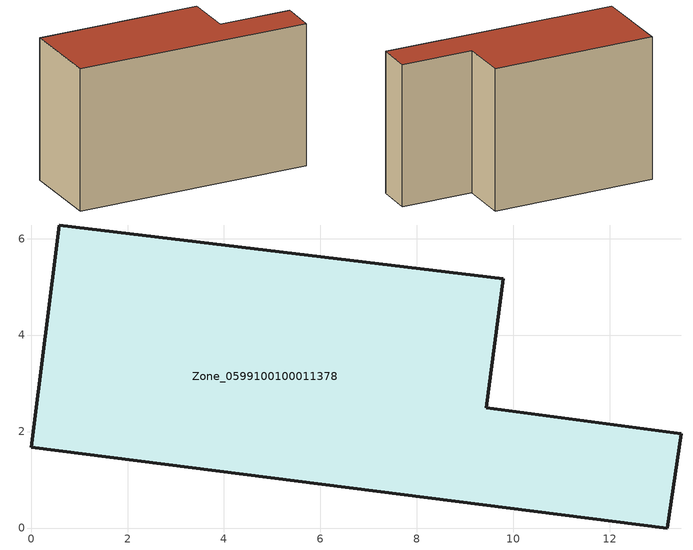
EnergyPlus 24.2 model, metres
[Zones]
Zone_0599100100011378
 floor ground (C_G): 0.58,6.28 9.79,5.17 9.44,2.49 13.48,1.95 13.19,0 0,1.67 z0
 wall outside (C_F): 9.79,5.17 0.58,6.28 0,1.67 13.19,0 13.48,1.95 9.44,2.49 9.79,5.17 z0:8.11
 roof outside (C_R): 13.19,0 13.48,1.95 9.44,2.49 9.79,5.17 0.58,6.28 0,1.67 z8.11
[BUILDING]
Pand.0599100100011378: North Axis=0; Terrain=City; Loads Convergence Tolerance Value=0.04; Temperature Convergence Tolerance Value=0.4; Solar Distribution=FullExterior; Maximum Number of Warmup Days=25; Minimum Number of Warmup Days=1
[Site:Location]
Rotterdam.The.Hague.AP_ZH_NLD Design_Conditions: Latitude=51.96; Longitude=4.45; Time Zone=1; Elevation=-4.5
[SITE:GROUNDTEMPERATURE:BUILDINGSURFACE]
18, 18, 18, 18, 18, 18, 18, 18, 18, 18, 18, 18
[MATERIAL] Thermal Absorptance=0.9; Solar Absorptance=0.7; Visible Absorptance=0.7
Name | Roughness | Thickness | Conductivity | Density | Specific Heat
G.TI.1946 | MediumSmooth | 0.15 | 1 | 540 | 1210
F.TI.1946 | Rough | 0.3 | 0.857143 | 1920 | 840
R.TI.1946 | MediumRough | 0.2 | 0.1 | 1500 | 1000
[CONSTRUCTION]
C_G: G.TI.1946
C_F: F.TI.1946
C_R: R.TI.1946
[ZONE]
Zone_0599100100011378: Type=1; Multiplier=1; Ceiling Height=Autocalculate; Volume=Autocalculate; Floor Area=autocalculate; Part of Total Floor Area=Yes
[ZONEINFILTRATION:DESIGNFLOWRATE]
Infil_Zone_0599100100011378: Zone or ZoneList or Space or SpaceList=Zone_0599100100011378; Schedule=AlwaysOn; Design Flow Rate Calculation Method=Flow/Area; Flow Rate per Floor Area=0.003; Constant Term Coefficient=1; Temperature Term Coefficient=0; Velocity Term Coefficient=0; Velocity Squared Term Coefficient=0
[HVACTEMPLATE:ZONE:IDEALLOADSAIRSYSTEM]
Zone_0599100100011378: Maximum Heating Supply Air Temperature=50; Minimum Cooling Supply Air Temperature=13; Maximum Heating Supply Air Humidity Ratio=0.0156; Minimum Cooling Supply Air Humidity Ratio=0.0077; Heating Limit=NoLimit; Cooling Limit=NoLimit; Dehumidification Control Type=ConstantSensibleHeatRatio; Cooling Sensible Heat Ratio=0.7; Dehumidification Setpoint=60; Humidification Control Type=None; Humidification Setpoint=30; Outdoor Air Method=None; Outdoor Air Flow Rate per Person=0.00944; Outdoor Air Flow Rate per Zone Floor Area=0; Outdoor Air Flow Rate per Zone=0; Demand Controlled Ventilation Type=None; Outdoor Air Economizer Type=NoEconomizer; Heat Recovery Type=None; Sensible Heat Recovery Effectiveness=0.7; Latent Heat Recovery Effectiveness=0.65
[ZONECONTROL:THERMOSTAT]
ThermostatControl_Zone_0599100100011378: Zone or ZoneList=Zone_0599100100011378; Control Type Schedule=DualSetpointControlType; Control 1=Thermostat_Zone_0599100100011378; Temperature Difference Between Cutout And Setpoint=0
[THERMOSTATSETPOINT:DUALSETPOINT]
Thermostat_Zone_0599100100011378: Heating Setpoint Temperature Schedule=HeatingSetpoint_Zone_0599100100011378; Cooling Setpoint Temperature Schedule=CoolingSetpoint_Zone_0599100100011378
[SCHEDULE:COMPACT]
HeatingSetpoint_Zone_0599100100011378: Through: 12/31, For: AllDays, Until: 24:00, 21
CoolingSetpoint_Zone_0599100100011378: Through: 12/31, For: AllDays, Until: 24:00, 24
DualSetpointControlType: Through: 12/31, For: AllDays, Until: 24:00, 4
AlwaysOn: Through: 12/31, For: AllDays, Until: 24:00, 1
